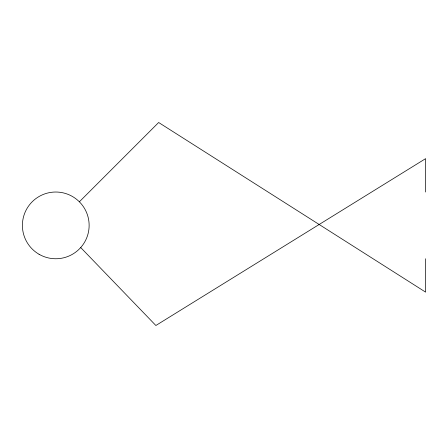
<?xml version="1.0" encoding="UTF-8"?>
<svg xmlns="http://www.w3.org/2000/svg" width="448" height="448" viewBox="0 0 448 448"><rect width="100%" height="100%" fill="white"/><g stroke="black" fill="none" stroke-linecap="round" stroke-linejoin="round"><path stroke-width="0.67" d="M79.363 201.796L158.654 122.506L425.6 292.124L425.6 258.759M80.797 247.638L155.87 325.494L425.6 158.654L425.6 192.024M39.082 254.285A33.37 33.37 0 0 0 89.135 225.389A33.37 33.37 0 0 0 39.082 196.493A33.37 33.37 0 0 0 39.082 254.285"/></g></svg>
